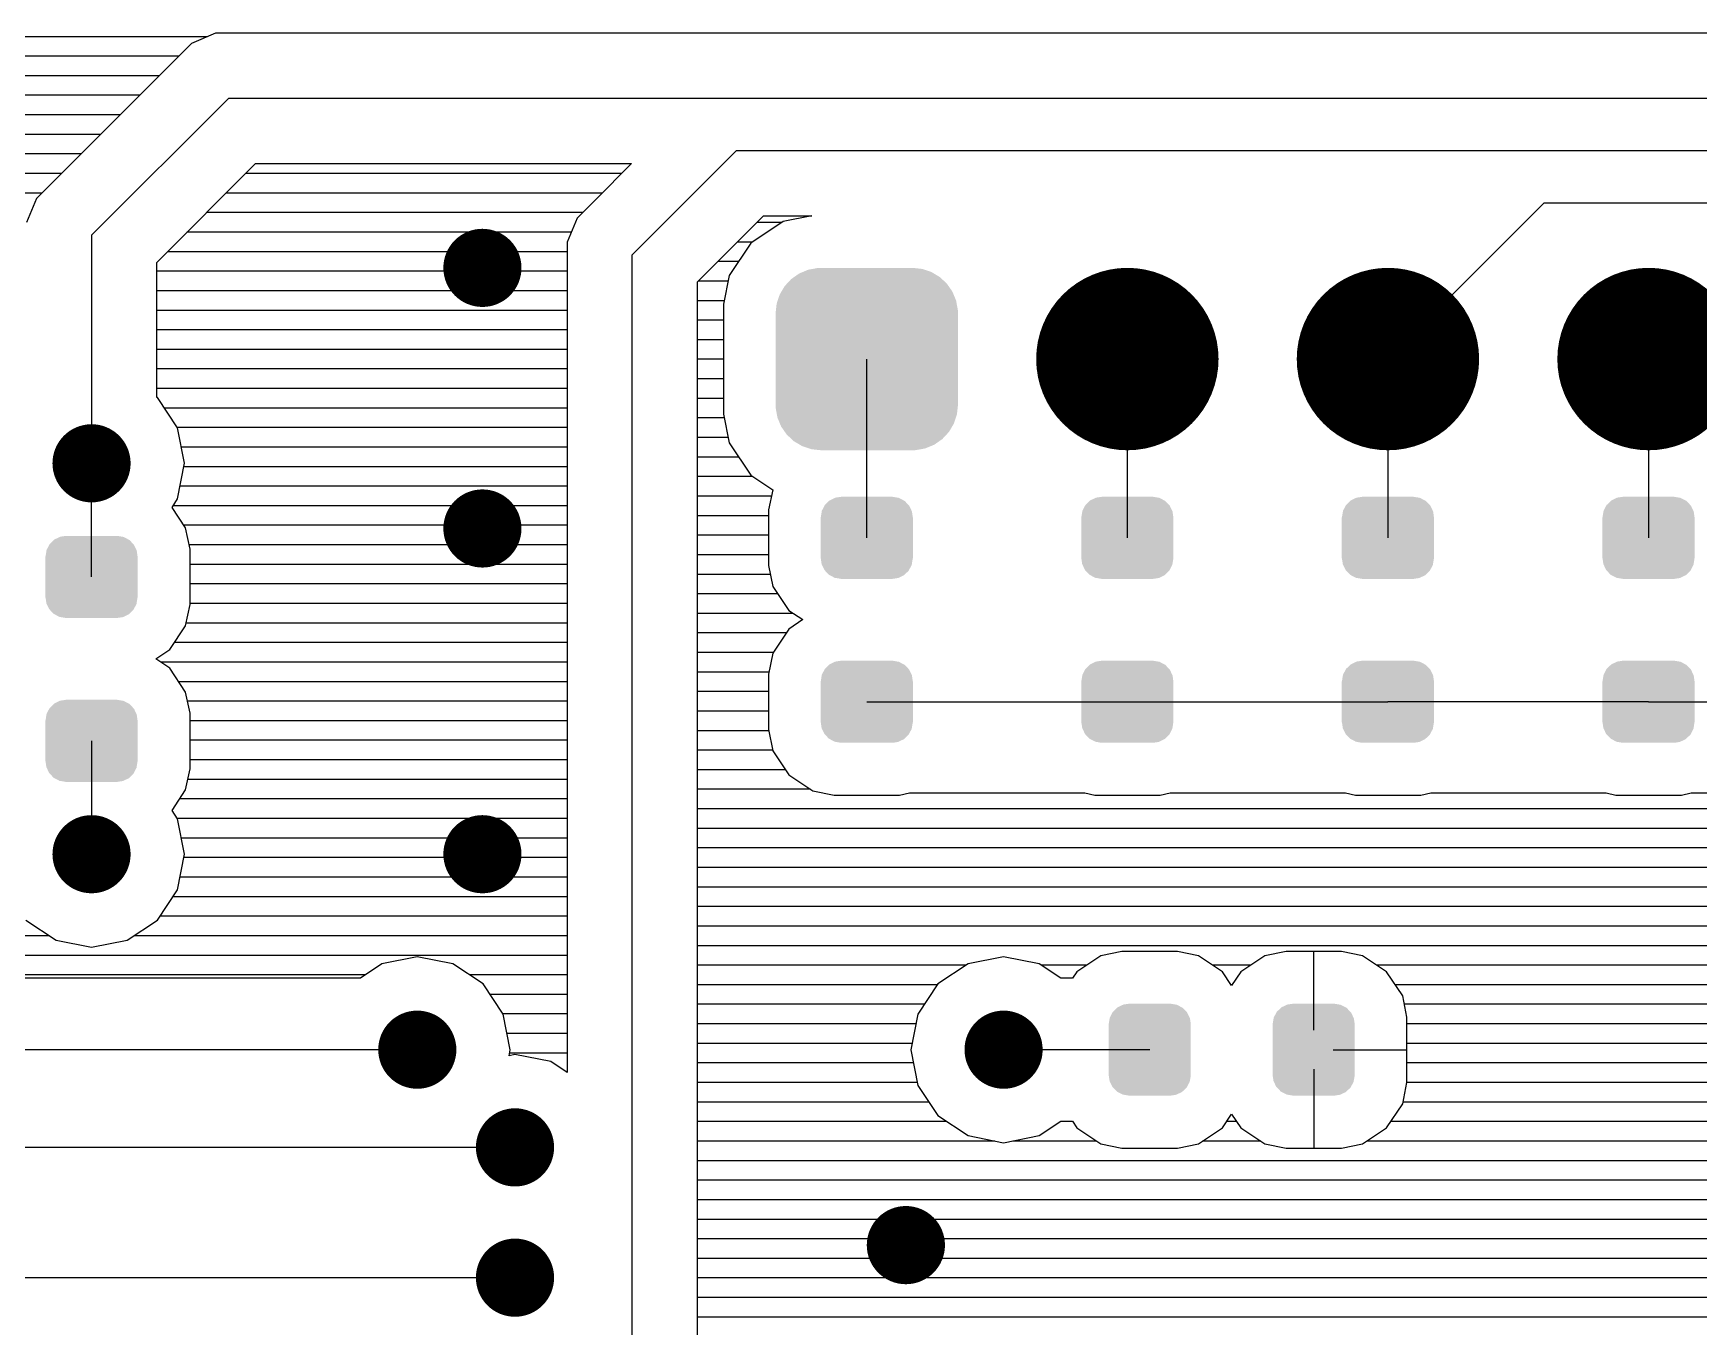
# Model space of a CAD drawing. Extents: x 295 to 953, y 10 to 290.
# Drawn here: x 762.16 to 799.5, y 163.8 to 192.8 of the extents above; entities that cross this region are included whole.
import ezdxf

# ---------------------------------------------------------------- set-up
doc = ezdxf.new("R2010")
doc.units = 0
doc.header["$LTSCALE"] = 5
doc.header["$MEASUREMENT"] = 0
doc.layers.get('0').update_dxf_attribs({"linetype": 'CONTINUOUS', "lineweight": 25})
doc.layers.add('DV-PEI-A6_BOT', color=7, linetype='CONTINUOUS')

msp = doc.modelspace()

# ---------------------------------------------------------------- linework, layer by layer
for points, const_width in [([(772.67, 187.537, -1), (771.794, 187.537, -1)], 0.876), ([(787.713, 185.493, -1), (785.669, 185.493, -1)], 2.045), ([(793.555, 185.493, -1), (791.511, 185.493, -1)], 2.045), ([(799.397, 185.493, -1), (797.353, 185.493, -1)], 2.045), ([(763.907, 183.156, -1), (763.031, 183.156, -1)], 0.876), ([(772.67, 181.695, -1), (771.794, 181.695, -1)], 0.876), ([(763.907, 174.393, -1), (763.031, 174.393, -1)], 0.876), ([(772.67, 174.393, -1), (771.794, 174.393, -1)], 0.876), ([(771.21, 170.011, -1), (770.334, 170.011, -1)], 0.876), ([(784.354, 170.011, -1), (783.478, 170.011, -1)], 0.876), ([(773.401, 167.821, -1), (772.524, 167.821, -1)], 0.876), ([(782.164, 165.63, -1), (781.287, 165.63, -1)], 0.876), ([(773.401, 164.9, -1), (772.524, 164.9, -1)], 0.876)]:
    msp.add_lwpolyline(points, format="xyb", close=True, dxfattribs=dict(const_width=const_width))
for points in [[(782.352, 187.412), (782.296, 187.445), (779.336, 187.412), (779.416, 187.445)], [(782.296, 187.445), (782.144, 187.496), (779.416, 187.445), (779.537, 187.496)], [(782.144, 187.496), (782.088, 187.514), (779.537, 187.496), (779.639, 187.514)], [(782.088, 187.514), (781.897, 187.535), (779.639, 187.514), (779.752, 187.535)], [(781.897, 187.535), (781.871, 187.537), (779.752, 187.535), (779.827, 187.537)], [(782.768, 187.006), (782.684, 187.127), (778.936, 187.006), (779.008, 187.127)], [(782.684, 187.127), (782.643, 187.186), (779.008, 187.127), (779.062, 187.186)], [(782.643, 187.186), (782.534, 187.287), (779.062, 187.186), (779.156, 187.287)], [(782.534, 187.287), (782.483, 187.334), (779.156, 187.287), (779.224, 187.334)], [(782.483, 187.334), (782.352, 187.412), (779.224, 187.334), (779.336, 187.412)], [(782.891, 186.59), (782.865, 186.732), (778.812, 186.59), (778.828, 186.732)], [(782.865, 186.732), (782.852, 186.805), (778.828, 186.732), (778.852, 186.805)], [(782.852, 186.805), (782.796, 186.939), (778.852, 186.805), (778.897, 186.939)], [(782.796, 186.939), (782.768, 187.006), (778.897, 186.939), (778.936, 187.006)], [(782.894, 186.515), (782.891, 186.59), (778.804, 186.515), (778.812, 186.59)], [(782.894, 184.47), (782.894, 186.515), (778.804, 184.47), (778.804, 186.515)], [(782.886, 184.395), (782.894, 184.47), (778.807, 184.395), (778.804, 184.47)], [(782.871, 184.253), (782.886, 184.395), (778.833, 184.253), (778.807, 184.395)], [(782.846, 184.181), (782.871, 184.253), (778.846, 184.181), (778.833, 184.253)], [(782.802, 184.046), (782.846, 184.181), (778.902, 184.046), (778.846, 184.181)], [(782.762, 183.979), (782.802, 184.046), (778.93, 183.979), (778.902, 184.046)], [(782.69, 183.858), (782.762, 183.979), (779.014, 183.858), (778.93, 183.979)], [(782.636, 183.8), (782.69, 183.858), (779.055, 183.8), (779.014, 183.858)], [(782.542, 183.699), (782.636, 183.8), (779.164, 183.699), (779.055, 183.8)], [(782.474, 183.651), (782.542, 183.699), (779.215, 183.651), (779.164, 183.699)], [(782.363, 183.574), (782.474, 183.651), (779.346, 183.574), (779.215, 183.651)], [(782.282, 183.54), (782.363, 183.574), (779.403, 183.54), (779.346, 183.574)], [(782.161, 183.49), (782.282, 183.54), (779.554, 183.49), (779.403, 183.54)], [(782.059, 183.471), (782.161, 183.49), (779.61, 183.471), (779.554, 183.49)], [(781.946, 183.451), (782.059, 183.471), (779.801, 183.451), (779.61, 183.471)], [(781.871, 183.448), (781.946, 183.451), (779.827, 183.448), (779.801, 183.451)], [(781.855, 182.091), (781.799, 182.208), (779.841, 182.091), (779.902, 182.208)], [(781.799, 182.208), (781.787, 182.22), (779.902, 182.208), (779.909, 182.22)], [(781.787, 182.22), (781.698, 182.313), (779.909, 182.22), (780.004, 182.313)], [(781.698, 182.313), (781.68, 182.322), (780.004, 182.313), (780.013, 182.322)], [(781.68, 182.322), (781.568, 182.381), (780.013, 182.322), (780.135, 182.381)], [(781.568, 182.381), (781.541, 182.386), (780.135, 182.381), (780.144, 182.386)], [(781.541, 182.386), (781.425, 182.405), (780.144, 182.386), (780.274, 182.405)], [(787.697, 182.091), (787.641, 182.208), (785.683, 182.091), (785.744, 182.208)], [(787.641, 182.208), (787.629, 182.22), (785.744, 182.208), (785.751, 182.22)], [(787.629, 182.22), (787.54, 182.313), (785.751, 182.22), (785.846, 182.313)], [(787.54, 182.313), (787.522, 182.322), (785.846, 182.313), (785.855, 182.322)], [(787.522, 182.322), (787.41, 182.381), (785.855, 182.322), (785.977, 182.381)], [(787.41, 182.381), (787.383, 182.386), (785.977, 182.381), (785.986, 182.386)], [(787.383, 182.386), (787.267, 182.405), (785.986, 182.386), (786.116, 182.405)], [(793.539, 182.091), (793.483, 182.208), (791.525, 182.091), (791.586, 182.208)], [(793.483, 182.208), (793.471, 182.22), (791.586, 182.208), (791.593, 182.22)], [(793.471, 182.22), (793.382, 182.313), (791.593, 182.22), (791.688, 182.313)], [(793.382, 182.313), (793.364, 182.322), (791.688, 182.313), (791.697, 182.322)], [(793.364, 182.322), (793.252, 182.381), (791.697, 182.322), (791.819, 182.381)], [(793.252, 182.381), (793.225, 182.386), (791.819, 182.381), (791.828, 182.386)], [(793.225, 182.386), (793.109, 182.405), (791.828, 182.386), (791.958, 182.405)], [(799.381, 182.091), (799.325, 182.208), (797.367, 182.091), (797.428, 182.208)], [(799.325, 182.208), (799.313, 182.22), (797.428, 182.208), (797.435, 182.22)], [(799.313, 182.22), (799.224, 182.313), (797.435, 182.22), (797.53, 182.313)], [(799.224, 182.313), (799.206, 182.322), (797.53, 182.313), (797.539, 182.322)], [(799.206, 182.322), (799.094, 182.381), (797.539, 182.322), (797.661, 182.381)], [(799.094, 182.381), (799.067, 182.386), (797.661, 182.381), (797.67, 182.386)], [(799.067, 182.386), (798.951, 182.405), (797.67, 182.386), (797.8, 182.405)], [(781.883, 181.024), (781.883, 181.947), (779.815, 181.024), (779.815, 181.947)], [(781.88, 181.947), (781.862, 182.076), (779.818, 181.947), (779.839, 182.076)], [(781.862, 182.076), (781.855, 182.091), (779.839, 182.076), (779.841, 182.091)], [(787.725, 181.024), (787.725, 181.947), (785.657, 181.024), (785.657, 181.947)], [(787.722, 181.947), (787.704, 182.076), (785.66, 181.947), (785.681, 182.076)], [(787.704, 182.076), (787.697, 182.091), (785.681, 182.076), (785.683, 182.091)], [(793.567, 181.024), (793.567, 181.947), (791.499, 181.024), (791.499, 181.947)], [(793.564, 181.947), (793.546, 182.076), (791.502, 181.947), (791.523, 182.076)], [(793.546, 182.076), (793.539, 182.091), (791.523, 182.076), (791.525, 182.091)], [(799.409, 181.024), (799.409, 181.947), (797.341, 181.024), (797.341, 181.947)], [(799.406, 181.947), (799.388, 182.076), (797.344, 181.947), (797.365, 182.076)], [(799.388, 182.076), (799.381, 182.091), (797.365, 182.076), (797.367, 182.091)], [(764.3, 181.446), (764.189, 181.505), (762.633, 181.446), (762.755, 181.505)], [(764.189, 181.505), (764.161, 181.51), (762.755, 181.505), (762.764, 181.51)], [(764.161, 181.51), (764.045, 181.529), (762.764, 181.51), (762.894, 181.529)], [(764.5, 181.07), (764.482, 181.2), (762.438, 181.07), (762.459, 181.2)], [(764.482, 181.2), (764.475, 181.214), (762.459, 181.2), (762.461, 181.214)], [(764.475, 181.214), (764.419, 181.331), (762.461, 181.214), (762.522, 181.331)], [(764.419, 181.331), (764.407, 181.344), (762.522, 181.331), (762.529, 181.344)], [(764.407, 181.344), (764.318, 181.437), (762.529, 181.344), (762.624, 181.437)], [(764.318, 181.437), (764.3, 181.446), (762.624, 181.437), (762.633, 181.446)], [(764.503, 180.147), (764.503, 181.07), (762.435, 180.147), (762.435, 181.07)], [(781.859, 180.894), (781.88, 181.024), (779.837, 180.894), (779.818, 181.024)], [(781.857, 180.88), (781.859, 180.894), (779.844, 180.88), (779.837, 180.894)], [(781.796, 180.763), (781.857, 180.88), (779.9, 180.763), (779.844, 180.88)], [(781.79, 180.75), (781.796, 180.763), (779.912, 180.75), (779.9, 180.763)], [(781.694, 180.657), (781.79, 180.75), (780.001, 180.657), (779.912, 180.75)], [(787.701, 180.894), (787.722, 181.024), (785.679, 180.894), (785.66, 181.024)], [(787.699, 180.88), (787.701, 180.894), (785.686, 180.88), (785.679, 180.894)], [(787.638, 180.763), (787.699, 180.88), (785.742, 180.763), (785.686, 180.88)], [(787.632, 180.75), (787.638, 180.763), (785.754, 180.75), (785.742, 180.763)], [(787.536, 180.657), (787.632, 180.75), (785.843, 180.657), (785.754, 180.75)], [(793.543, 180.894), (793.564, 181.024), (791.521, 180.894), (791.502, 181.024)], [(793.541, 180.88), (793.543, 180.894), (791.528, 180.88), (791.521, 180.894)], [(793.48, 180.763), (793.541, 180.88), (791.584, 180.763), (791.528, 180.88)], [(793.474, 180.75), (793.48, 180.763), (791.596, 180.75), (791.584, 180.763)], [(793.378, 180.657), (793.474, 180.75), (791.685, 180.657), (791.596, 180.75)], [(799.385, 180.894), (799.406, 181.024), (797.363, 180.894), (797.344, 181.024)], [(799.383, 180.88), (799.385, 180.894), (797.37, 180.88), (797.363, 180.894)], [(799.322, 180.763), (799.383, 180.88), (797.426, 180.763), (797.37, 180.88)], [(799.316, 180.75), (799.322, 180.763), (797.438, 180.75), (797.426, 180.763)], [(799.22, 180.657), (799.316, 180.75), (797.527, 180.657), (797.438, 180.75)], [(781.685, 180.648), (781.694, 180.657), (780.018, 180.648), (780.001, 180.657)], [(781.563, 180.589), (781.685, 180.648), (780.13, 180.589), (780.018, 180.648)], [(781.554, 180.585), (781.563, 180.589), (780.158, 180.585), (780.13, 180.589)], [(781.425, 180.565), (781.554, 180.585), (780.274, 180.565), (780.158, 180.585)], [(787.527, 180.648), (787.536, 180.657), (785.86, 180.648), (785.843, 180.657)], [(787.405, 180.589), (787.527, 180.648), (785.972, 180.589), (785.86, 180.648)], [(787.396, 180.585), (787.405, 180.589), (786, 180.585), (785.972, 180.589)], [(787.267, 180.565), (787.396, 180.585), (786.116, 180.565), (786, 180.585)], [(793.369, 180.648), (793.378, 180.657), (791.702, 180.648), (791.685, 180.657)], [(793.247, 180.589), (793.369, 180.648), (791.814, 180.589), (791.702, 180.648)], [(793.238, 180.585), (793.247, 180.589), (791.842, 180.585), (791.814, 180.589)], [(793.109, 180.565), (793.238, 180.585), (791.958, 180.565), (791.842, 180.585)], [(799.211, 180.648), (799.22, 180.657), (797.544, 180.648), (797.527, 180.657)], [(799.089, 180.589), (799.211, 180.648), (797.656, 180.589), (797.544, 180.648)], [(799.08, 180.585), (799.089, 180.589), (797.684, 180.585), (797.656, 180.589)], [(798.951, 180.565), (799.08, 180.585), (797.8, 180.565), (797.684, 180.585)], [(764.479, 180.018), (764.5, 180.147), (762.457, 180.018), (762.438, 180.147)], [(764.477, 180.003), (764.479, 180.018), (762.464, 180.003), (762.457, 180.018)], [(764.416, 179.886), (764.477, 180.003), (762.52, 179.886), (762.464, 180.003)], [(764.41, 179.874), (764.416, 179.886), (762.532, 179.874), (762.52, 179.886)], [(764.314, 179.781), (764.41, 179.874), (762.621, 179.781), (762.532, 179.874)], [(764.305, 179.772), (764.314, 179.781), (762.638, 179.772), (762.621, 179.781)], [(764.184, 179.713), (764.305, 179.772), (762.75, 179.713), (762.638, 179.772)], [(764.174, 179.708), (764.184, 179.713), (762.778, 179.708), (762.75, 179.713)], [(764.045, 179.689), (764.174, 179.708), (762.894, 179.689), (762.778, 179.708)], [(781.855, 178.416), (781.799, 178.533), (779.841, 178.416), (779.902, 178.533)], [(781.799, 178.533), (781.787, 178.546), (779.902, 178.533), (779.909, 178.546)], [(781.787, 178.546), (781.698, 178.638), (779.909, 178.546), (780.004, 178.638)], [(781.698, 178.638), (781.68, 178.647), (780.004, 178.638), (780.013, 178.647)], [(781.68, 178.647), (781.568, 178.707), (780.013, 178.647), (780.135, 178.707)], [(781.568, 178.707), (781.541, 178.711), (780.135, 178.707), (780.144, 178.711)], [(781.541, 178.711), (781.425, 178.731), (780.144, 178.711), (780.274, 178.731)], [(787.697, 178.416), (787.641, 178.533), (785.683, 178.416), (785.744, 178.533)], [(787.641, 178.533), (787.629, 178.546), (785.744, 178.533), (785.751, 178.546)], [(787.629, 178.546), (787.54, 178.638), (785.751, 178.546), (785.846, 178.638)], [(787.54, 178.638), (787.522, 178.647), (785.846, 178.638), (785.855, 178.647)], [(787.522, 178.647), (787.41, 178.707), (785.855, 178.647), (785.977, 178.707)], [(787.41, 178.707), (787.383, 178.711), (785.977, 178.707), (785.986, 178.711)], [(787.383, 178.711), (787.267, 178.731), (785.986, 178.711), (786.116, 178.731)], [(793.539, 178.416), (793.483, 178.533), (791.525, 178.416), (791.586, 178.533)], [(793.483, 178.533), (793.471, 178.546), (791.586, 178.533), (791.593, 178.546)], [(793.471, 178.546), (793.382, 178.638), (791.593, 178.546), (791.688, 178.638)], [(793.382, 178.638), (793.364, 178.647), (791.688, 178.638), (791.697, 178.647)], [(793.364, 178.647), (793.252, 178.707), (791.697, 178.647), (791.819, 178.707)], [(793.252, 178.707), (793.225, 178.711), (791.819, 178.707), (791.828, 178.711)], [(793.225, 178.711), (793.109, 178.731), (791.828, 178.711), (791.958, 178.731)], [(799.381, 178.416), (799.325, 178.533), (797.367, 178.416), (797.428, 178.533)], [(799.325, 178.533), (799.313, 178.546), (797.428, 178.533), (797.435, 178.546)], [(799.313, 178.546), (799.224, 178.638), (797.435, 178.546), (797.53, 178.638)], [(799.224, 178.638), (799.206, 178.647), (797.53, 178.638), (797.539, 178.647)], [(799.206, 178.647), (799.094, 178.707), (797.539, 178.647), (797.661, 178.707)], [(799.094, 178.707), (799.067, 178.711), (797.661, 178.707), (797.67, 178.711)], [(799.067, 178.711), (798.951, 178.731), (797.67, 178.711), (797.8, 178.731)], [(781.883, 177.349), (781.883, 178.272), (779.815, 177.349), (779.815, 178.272)], [(781.88, 178.272), (781.862, 178.402), (779.818, 178.272), (779.839, 178.402)], [(781.862, 178.402), (781.855, 178.416), (779.839, 178.402), (779.841, 178.416)], [(787.725, 177.349), (787.725, 178.272), (785.657, 177.349), (785.657, 178.272)], [(787.722, 178.272), (787.704, 178.402), (785.66, 178.272), (785.681, 178.402)], [(787.704, 178.402), (787.697, 178.416), (785.681, 178.402), (785.683, 178.416)], [(793.567, 177.349), (793.567, 178.272), (791.499, 177.349), (791.499, 178.272)], [(793.564, 178.272), (793.546, 178.402), (791.502, 178.272), (791.523, 178.402)], [(793.546, 178.402), (793.539, 178.416), (791.523, 178.402), (791.525, 178.416)], [(799.409, 177.349), (799.409, 178.272), (797.341, 177.349), (797.341, 178.272)], [(799.406, 178.272), (799.388, 178.402), (797.344, 178.272), (797.365, 178.402)], [(799.388, 178.402), (799.381, 178.416), (797.365, 178.402), (797.367, 178.416)], [(764.407, 177.669), (764.318, 177.762), (762.529, 177.669), (762.624, 177.762)], [(764.318, 177.762), (764.3, 177.771), (762.624, 177.762), (762.633, 177.771)], [(764.3, 177.771), (764.189, 177.83), (762.633, 177.771), (762.755, 177.83)], [(764.189, 177.83), (764.161, 177.835), (762.755, 177.83), (762.764, 177.835)], [(764.161, 177.835), (764.045, 177.854), (762.764, 177.835), (762.894, 177.854)], [(764.503, 176.473), (764.503, 177.396), (762.435, 176.473), (762.435, 177.396)], [(764.5, 177.396), (764.482, 177.525), (762.438, 177.396), (762.459, 177.525)], [(764.482, 177.525), (764.475, 177.54), (762.459, 177.525), (762.461, 177.54)], [(764.475, 177.54), (764.419, 177.657), (762.461, 177.54), (762.522, 177.657)], [(764.419, 177.657), (764.407, 177.669), (762.522, 177.657), (762.529, 177.669)], [(781.859, 177.22), (781.88, 177.349), (779.837, 177.22), (779.818, 177.349)], [(787.701, 177.22), (787.722, 177.349), (785.679, 177.22), (785.66, 177.349)], [(793.543, 177.22), (793.564, 177.349), (791.521, 177.22), (791.502, 177.349)], [(799.385, 177.22), (799.406, 177.349), (797.363, 177.22), (797.344, 177.349)], [(781.857, 177.205), (781.859, 177.22), (779.844, 177.205), (779.837, 177.22)], [(781.796, 177.088), (781.857, 177.205), (779.9, 177.088), (779.844, 177.205)], [(781.79, 177.075), (781.796, 177.088), (779.912, 177.075), (779.9, 177.088)], [(781.694, 176.983), (781.79, 177.075), (780.001, 176.983), (779.912, 177.075)], [(781.685, 176.974), (781.694, 176.983), (780.018, 176.974), (780.001, 176.983)], [(781.563, 176.915), (781.685, 176.974), (780.13, 176.915), (780.018, 176.974)], [(787.699, 177.205), (787.701, 177.22), (785.686, 177.205), (785.679, 177.22)], [(787.638, 177.088), (787.699, 177.205), (785.742, 177.088), (785.686, 177.205)], [(787.632, 177.075), (787.638, 177.088), (785.754, 177.075), (785.742, 177.088)], [(787.536, 176.983), (787.632, 177.075), (785.843, 176.983), (785.754, 177.075)], [(787.527, 176.974), (787.536, 176.983), (785.86, 176.974), (785.843, 176.983)], [(787.405, 176.915), (787.527, 176.974), (785.972, 176.915), (785.86, 176.974)], [(793.541, 177.205), (793.543, 177.22), (791.528, 177.205), (791.521, 177.22)], [(793.48, 177.088), (793.541, 177.205), (791.584, 177.088), (791.528, 177.205)], [(793.474, 177.075), (793.48, 177.088), (791.596, 177.075), (791.584, 177.088)], [(793.378, 176.983), (793.474, 177.075), (791.685, 176.983), (791.596, 177.075)], [(793.369, 176.974), (793.378, 176.983), (791.702, 176.974), (791.685, 176.983)], [(793.247, 176.915), (793.369, 176.974), (791.814, 176.915), (791.702, 176.974)], [(799.383, 177.205), (799.385, 177.22), (797.37, 177.205), (797.363, 177.22)], [(799.322, 177.088), (799.383, 177.205), (797.426, 177.088), (797.37, 177.205)], [(799.316, 177.075), (799.322, 177.088), (797.438, 177.075), (797.426, 177.088)], [(799.22, 176.983), (799.316, 177.075), (797.527, 176.983), (797.438, 177.075)], [(799.211, 176.974), (799.22, 176.983), (797.544, 176.974), (797.527, 176.983)], [(799.089, 176.915), (799.211, 176.974), (797.656, 176.915), (797.544, 176.974)], [(781.554, 176.91), (781.563, 176.915), (780.158, 176.91), (780.13, 176.915)], [(781.425, 176.89), (781.554, 176.91), (780.274, 176.89), (780.158, 176.91)], [(787.396, 176.91), (787.405, 176.915), (786, 176.91), (785.972, 176.915)], [(787.267, 176.89), (787.396, 176.91), (786.116, 176.89), (786, 176.91)], [(793.238, 176.91), (793.247, 176.915), (791.842, 176.91), (791.814, 176.915)], [(793.109, 176.89), (793.238, 176.91), (791.958, 176.89), (791.842, 176.91)], [(799.08, 176.91), (799.089, 176.915), (797.684, 176.91), (797.656, 176.915)], [(798.951, 176.89), (799.08, 176.91), (797.8, 176.89), (797.684, 176.91)], [(764.479, 176.343), (764.5, 176.473), (762.457, 176.343), (762.438, 176.473)], [(764.477, 176.329), (764.479, 176.343), (762.464, 176.329), (762.457, 176.343)], [(764.416, 176.212), (764.477, 176.329), (762.52, 176.212), (762.464, 176.329)], [(764.41, 176.199), (764.416, 176.212), (762.532, 176.199), (762.52, 176.212)], [(764.314, 176.106), (764.41, 176.199), (762.621, 176.106), (762.532, 176.199)], [(764.305, 176.097), (764.314, 176.106), (762.638, 176.097), (762.621, 176.106)], [(764.184, 176.038), (764.305, 176.097), (762.75, 176.038), (762.638, 176.097)], [(764.174, 176.034), (764.184, 176.038), (762.778, 176.034), (762.75, 176.038)], [(764.045, 176.014), (764.174, 176.034), (762.894, 176.014), (762.778, 176.034)], [(787.91, 170.961), (787.799, 171.018), (786.472, 170.961), (786.593, 171.018)], [(787.799, 171.018), (787.769, 171.023), (786.593, 171.018), (786.603, 171.023)], [(787.769, 171.023), (787.655, 171.042), (786.603, 171.023), (786.732, 171.042)], [(787.655, 171.042), (787.655, 171.046), (786.732, 171.042), (786.732, 171.046)], [(791.585, 170.961), (791.474, 171.018), (790.146, 170.961), (790.268, 171.018)], [(791.474, 171.018), (791.444, 171.023), (790.268, 171.018), (790.278, 171.023)], [(791.444, 171.023), (791.33, 171.042), (790.278, 171.023), (790.407, 171.042)], [(791.33, 171.042), (791.33, 171.046), (790.407, 171.042), (790.407, 171.046)], [(788.114, 170.587), (788.094, 170.715), (786.273, 170.587), (786.295, 170.715)], [(788.094, 170.715), (788.087, 170.731), (786.295, 170.715), (786.298, 170.731)], [(788.087, 170.731), (788.03, 170.847), (786.298, 170.731), (786.359, 170.847)], [(788.03, 170.847), (788.018, 170.86), (786.359, 170.847), (786.366, 170.86)], [(788.018, 170.86), (787.929, 170.951), (786.366, 170.86), (786.462, 170.951)], [(787.929, 170.951), (787.91, 170.961), (786.462, 170.951), (786.472, 170.961)], [(791.788, 170.587), (791.769, 170.715), (789.948, 170.587), (789.97, 170.715)], [(791.769, 170.715), (791.761, 170.731), (789.97, 170.715), (789.972, 170.731)], [(791.761, 170.731), (791.705, 170.847), (789.972, 170.731), (790.034, 170.847)], [(791.705, 170.847), (791.692, 170.86), (790.034, 170.847), (790.041, 170.86)], [(791.692, 170.86), (791.603, 170.951), (790.041, 170.86), (790.136, 170.951)], [(791.603, 170.951), (791.585, 170.961), (790.136, 170.951), (790.146, 170.961)], [(788.114, 170.584), (788.114, 170.587), (786.273, 170.584), (786.273, 170.587)], [(788.114, 169.439), (788.114, 170.584), (786.273, 169.439), (786.273, 170.584)], [(791.788, 170.584), (791.788, 170.587), (789.948, 170.584), (789.948, 170.587)], [(791.788, 169.439), (791.788, 170.584), (789.948, 169.439), (789.948, 170.584)], [(788.114, 169.436), (788.114, 169.439), (786.273, 169.436), (786.273, 169.439)], [(788.092, 169.308), (788.114, 169.436), (786.293, 169.308), (786.273, 169.436)], [(788.089, 169.292), (788.092, 169.308), (786.3, 169.292), (786.293, 169.308)], [(788.028, 169.176), (788.089, 169.292), (786.357, 169.176), (786.3, 169.292)], [(788.021, 169.163), (788.028, 169.176), (786.369, 169.163), (786.357, 169.176)], [(787.925, 169.072), (788.021, 169.163), (786.458, 169.072), (786.369, 169.163)], [(791.788, 169.436), (791.788, 169.439), (789.948, 169.436), (789.948, 169.439)], [(791.766, 169.308), (791.788, 169.436), (789.968, 169.308), (789.948, 169.436)], [(791.764, 169.292), (791.766, 169.308), (789.975, 169.292), (789.968, 169.308)], [(791.702, 169.176), (791.764, 169.292), (790.031, 169.176), (789.975, 169.292)], [(791.695, 169.163), (791.702, 169.176), (790.044, 169.163), (790.031, 169.176)], [(791.6, 169.072), (791.695, 169.163), (790.133, 169.072), (790.044, 169.163)], [(787.915, 169.062), (787.925, 169.072), (786.477, 169.062), (786.458, 169.072)], [(787.794, 169.005), (787.915, 169.062), (786.588, 169.005), (786.477, 169.062)], [(787.784, 169), (787.794, 169.005), (786.618, 169), (786.588, 169.005)], [(787.655, 168.981), (787.784, 169), (786.732, 168.981), (786.618, 169)], [(787.655, 168.977), (787.655, 168.981), (786.732, 168.977), (786.732, 168.981)], [(791.59, 169.062), (791.6, 169.072), (790.151, 169.062), (790.133, 169.072)], [(791.468, 169.005), (791.59, 169.062), (790.263, 169.005), (790.151, 169.062)], [(791.458, 169), (791.468, 169.005), (790.293, 169), (790.263, 169.005)], [(791.33, 168.981), (791.458, 169), (790.407, 168.981), (790.293, 169)], [(791.33, 168.977), (791.33, 168.981), (790.407, 168.977), (790.407, 168.981)]]:
    msp.add_solid(points)
at = {"layer": 'DV-PEI-A6_BOT'}
for p, q in [((766.069, 192.719), (758.866, 192.719)), ((766.25, 192.795), (765.712, 192.567)), ((803.031, 192.795), (766.25, 192.795)), ((765.712, 192.567), (762.645, 189.5)), ((765.42, 192.281), (758.866, 192.281)), ((764.982, 191.843), (758.866, 191.843)), ((764.544, 191.405), (758.866, 191.405)), ((766.536, 191.335), (763.469, 188.268)), ((803.633, 191.335), (766.536, 191.335)), ((764.106, 190.967), (758.866, 190.967)), ((763.668, 190.529), (758.831, 190.529)), ((763.23, 190.09), (758.743, 190.09)), ((775.591, 187.83), (777.928, 190.166)), ((777.928, 190.166), (804.217, 190.166)), ((764.93, 187.66), (767.144, 189.874)), ((767.144, 189.874), (775.574, 189.874)), ((775.574, 189.874), (774.768, 189.062)), ((762.791, 189.652), (758.474, 189.652)), ((762.645, 189.5), (762.237, 189.091)), ((775.352, 189.652), (766.922, 189.652)), ((762.353, 189.214), (758.1, 189.214)), ((762.237, 189.091), (762.009, 188.554)), ((774.914, 189.214), (766.484, 189.214)), ((774.768, 189.062), (774.359, 188.653)), ((792.533, 185.493), (796.038, 188.998)), ((796.038, 188.998), (804.801, 188.998)), ((774.475, 188.776), (766.045, 188.776)), ((774.359, 188.653), (774.131, 188.116)), ((777.052, 187.222), (778.536, 188.706)), ((778.974, 188.577), (778.249, 188.092)), ((778.945, 188.554), (778.39, 188.554)), ((778.536, 188.706), (779.616, 188.706)), ((779.616, 188.706), (778.974, 188.577)), ((763.469, 188.268), (763.469, 183.156)), ((774.224, 188.338), (765.607, 188.338)), ((774.131, 187.9), (765.169, 187.9)), ((774.131, 188.116), (774.131, 169.497)), ((775.591, 154.53), (775.591, 187.83)), ((778.249, 188.092), (777.765, 187.368)), ((778.29, 188.116), (777.951, 188.116)), ((764.93, 184.634), (764.93, 187.66)), ((774.131, 187.462), (764.93, 187.462)), ((777.975, 187.678), (777.513, 187.678)), ((777.052, 154.816), (777.052, 187.222)), ((777.741, 187.24), (777.075, 187.24)), ((777.765, 187.368), (777.636, 186.725)), ((774.131, 187.023), (764.93, 187.023)), ((777.654, 186.801), (777.052, 186.801)), ((777.636, 186.725), (777.636, 184.254)), ((774.131, 186.585), (764.93, 186.585)), ((777.636, 186.363), (777.052, 186.363)), ((774.131, 186.147), (764.93, 186.147)), ((774.131, 185.709), (764.93, 185.709)), ((777.636, 185.925), (777.052, 185.925)), ((774.131, 185.271), (764.93, 185.271)), ((777.636, 185.487), (777.052, 185.487)), ((780.849, 181.485), (780.849, 185.493)), ((786.691, 181.485), (786.691, 185.493)), ((792.533, 185.493), (792.533, 181.485)), ((798.375, 185.493), (798.375, 181.485)), ((774.131, 184.833), (764.93, 184.833)), ((777.636, 185.049), (777.052, 185.049)), ((764.947, 184.628), (764.93, 184.634)), ((765.397, 183.951), (764.947, 184.628)), ((777.636, 184.611), (777.052, 184.611)), ((774.131, 184.395), (765.105, 184.395)), ((777.654, 184.173), (777.052, 184.173)), ((777.636, 184.254), (777.765, 183.612)), ((774.131, 183.956), (765.397, 183.956)), ((765.555, 183.156), (765.397, 183.951)), ((777.741, 183.734), (777.052, 183.734)), ((774.131, 183.518), (765.485, 183.518)), ((777.765, 183.612), (778.249, 182.887)), ((763.469, 180.609), (763.469, 183.156)), ((765.397, 182.356), (765.555, 183.156)), ((774.131, 183.08), (765.543, 183.08)), ((777.975, 183.296), (777.052, 183.296)), ((774.131, 182.642), (765.455, 182.642)), ((778.29, 182.858), (777.052, 182.858)), ((778.249, 182.887), (778.74, 182.56)), ((765.274, 182.169), (765.397, 182.356)), ((774.131, 182.204), (765.298, 182.204)), ((778.711, 182.42), (777.052, 182.42)), ((778.74, 182.56), (778.647, 182.11)), ((765.578, 181.707), (765.274, 182.169)), ((778.647, 181.982), (777.052, 181.982)), ((778.647, 182.11), (778.647, 180.866)), ((774.131, 181.766), (765.543, 181.766)), ((765.677, 181.234), (765.578, 181.707)), ((778.647, 181.544), (777.052, 181.544)), ((774.131, 181.327), (765.654, 181.327)), ((765.677, 179.99), (765.677, 181.234)), ((778.647, 181.105), (777.052, 181.105)), ((774.131, 180.889), (765.677, 180.889)), ((778.647, 180.866), (778.746, 180.393)), ((774.131, 180.451), (765.677, 180.451)), ((778.688, 180.667), (777.052, 180.667)), ((778.746, 180.393), (779.102, 179.855)), ((765.578, 179.516), (765.677, 179.99)), ((774.131, 180.013), (765.677, 180.013)), ((778.851, 180.229), (777.052, 180.229)), ((779.19, 179.791), (777.052, 179.791)), ((779.102, 179.855), (779.412, 179.651)), ((779.412, 179.651), (779.102, 179.44)), ((765.222, 178.979), (765.578, 179.516)), ((774.131, 179.575), (765.59, 179.575)), ((779.044, 179.353), (777.052, 179.353)), ((779.102, 179.44), (778.746, 178.903)), ((764.912, 178.774), (765.222, 178.979)), ((774.131, 179.137), (765.327, 179.137)), ((778.752, 178.915), (777.052, 178.915)), ((778.746, 178.903), (778.647, 178.43)), ((765.222, 178.564), (764.912, 178.774)), ((774.131, 178.699), (765.023, 178.699)), ((765.578, 178.027), (765.222, 178.564)), ((778.658, 178.477), (777.052, 178.477)), ((774.131, 178.26), (765.426, 178.26)), ((778.647, 178.43), (778.647, 177.185)), ((765.677, 177.554), (765.578, 178.027)), ((774.131, 177.822), (765.625, 177.822)), ((778.647, 178.038), (777.052, 178.038)), ((780.849, 177.811), (786.691, 177.811)), ((786.691, 177.811), (792.533, 177.811)), ((798.375, 177.811), (792.533, 177.811)), ((798.375, 177.811), (807.202, 177.811)), ((765.677, 176.309), (765.677, 177.554)), ((774.131, 177.384), (765.677, 177.384)), ((778.647, 177.6), (777.052, 177.6)), ((778.653, 177.162), (777.052, 177.162)), ((778.647, 177.185), (778.746, 176.712)), ((763.469, 176.934), (763.469, 174.393)), ((774.131, 176.946), (765.677, 176.946)), ((778.74, 176.724), (777.052, 176.724)), ((778.746, 176.712), (779.102, 176.175)), ((765.578, 175.836), (765.677, 176.309)), ((774.131, 176.508), (765.677, 176.508)), ((779.026, 176.286), (777.052, 176.286)), ((774.131, 176.07), (765.625, 176.07)), ((779.102, 176.175), (779.64, 175.813)), ((765.274, 175.374), (765.578, 175.836)), ((774.131, 175.632), (765.444, 175.632)), ((779.587, 175.848), (777.052, 175.848)), ((779.64, 175.813), (780.119, 175.719)), ((780.119, 175.719), (781.585, 175.719)), ((781.585, 175.719), (781.807, 175.766)), ((781.807, 175.766), (785.739, 175.766)), ((785.739, 175.766), (785.961, 175.719)), ((785.961, 175.719), (787.427, 175.719)), ((787.427, 175.719), (787.649, 175.766)), ((787.649, 175.766), (791.581, 175.766)), ((791.581, 175.766), (791.803, 175.719)), ((791.803, 175.719), (793.269, 175.719)), ((793.269, 175.719), (793.491, 175.766)), ((793.491, 175.766), (797.423, 175.766)), ((797.423, 175.766), (797.645, 175.719)), ((797.645, 175.719), (799.111, 175.719)), ((799.111, 175.719), (799.333, 175.766)), ((799.333, 175.766), (807.605, 175.766)), ((765.397, 175.188), (765.274, 175.374)), ((774.131, 175.193), (765.397, 175.193)), ((765.555, 174.393), (765.397, 175.188)), ((828.385, 175.41), (777.052, 175.41)), ((774.131, 174.755), (765.485, 174.755)), ((827.778, 174.971), (777.052, 174.971)), ((765.397, 173.593), (765.555, 174.393)), ((827.486, 174.533), (777.052, 174.533)), ((774.131, 174.317), (765.543, 174.317)), ((827.194, 174.095), (777.052, 174.095)), ((774.131, 173.879), (765.455, 173.879)), ((827.094, 173.657), (777.052, 173.657)), ((764.947, 172.915), (765.397, 173.593)), ((774.131, 173.441), (765.298, 173.441)), ((761.997, 172.915), (762.675, 172.465)), ((764.27, 172.465), (764.947, 172.915)), ((774.131, 173.003), (765.006, 173.003)), ((827.007, 173.219), (777.052, 173.219)), ((762.529, 172.564), (759.538, 172.564)), ((774.131, 172.564), (764.416, 172.564)), ((826.978, 172.781), (777.052, 172.781)), ((774.131, 172.126), (759.976, 172.126)), ((762.675, 172.465), (763.469, 172.307)), ((763.469, 172.307), (764.27, 172.465)), ((827.065, 172.342), (777.052, 172.342)), ((786.568, 172.214), (786.095, 172.115)), ((787.813, 172.214), (786.568, 172.214)), ((788.286, 172.115), (787.813, 172.214)), ((790.249, 172.214), (789.776, 172.115)), ((791.493, 172.214), (790.249, 172.214)), ((790.868, 170.45), (790.868, 172.214)), ((791.966, 172.115), (791.493, 172.214)), ((769.977, 171.934), (769.498, 171.618)), ((770.772, 172.091), (769.977, 171.934)), ((771.572, 171.934), (770.772, 172.091)), ((772.25, 171.484), (771.572, 171.934)), ((783.081, 171.904), (777.052, 171.904)), ((783.122, 171.934), (782.444, 171.484)), ((783.916, 172.091), (783.122, 171.934)), ((784.717, 171.934), (783.916, 172.091)), ((785.196, 171.618), (784.717, 171.934)), ((785.78, 171.904), (784.757, 171.904)), ((785.558, 171.758), (785.464, 171.618)), ((786.095, 172.115), (785.558, 171.758)), ((788.823, 171.758), (788.286, 172.115)), ((789.46, 171.904), (788.601, 171.904)), ((789.028, 171.449), (788.823, 171.758)), ((789.238, 171.758), (789.028, 171.449)), ((789.776, 172.115), (789.238, 171.758)), ((792.504, 171.758), (791.966, 172.115)), ((827.153, 171.904), (792.282, 171.904)), ((792.866, 171.221), (792.504, 171.758)), ((769.603, 171.688), (760.414, 171.688)), ((769.498, 171.618), (760.484, 171.618)), ((774.131, 171.688), (771.946, 171.688)), ((772.7, 170.806), (772.25, 171.484)), ((782.438, 171.466), (777.052, 171.466)), ((782.444, 171.484), (781.994, 170.806)), ((785.464, 171.618), (785.196, 171.618)), ((789.045, 171.466), (789.016, 171.466)), ((827.386, 171.466), (792.697, 171.466)), ((774.131, 171.25), (772.407, 171.25)), ((782.14, 171.028), (777.052, 171.028)), ((792.96, 170.742), (792.866, 171.221)), ((827.679, 171.028), (792.901, 171.028)), ((774.131, 170.812), (772.7, 170.812)), ((772.857, 170.011), (772.7, 170.806)), ((781.994, 170.806), (781.836, 170.011)), ((792.96, 169.275), (792.96, 170.742)), ((774.131, 170.374), (772.787, 170.374)), ((781.953, 170.59), (777.052, 170.59)), ((828.163, 170.59), (792.96, 170.59)), ((770.772, 170.011), (759.818, 170.011)), ((772.834, 169.877), (772.857, 170.011)), ((772.962, 169.901), (772.834, 169.877)), ((774.131, 169.936), (772.846, 169.936)), ((773.763, 169.743), (772.962, 169.901)), ((781.866, 170.152), (777.052, 170.152)), ((781.836, 170.011), (781.994, 169.211)), ((787.194, 170.011), (783.916, 170.011)), ((791.306, 170.011), (792.96, 170.011)), ((828.905, 170.152), (792.96, 170.152)), ((774.131, 169.497), (773.763, 169.743)), ((781.895, 169.714), (777.052, 169.714)), ((790.868, 169.573), (790.868, 167.803)), ((828.602, 169.714), (792.96, 169.714)), ((781.982, 169.275), (777.052, 169.275)), ((781.994, 169.211), (782.444, 168.533)), ((792.866, 168.796), (792.96, 169.275)), ((827.947, 169.275), (792.96, 169.275)), ((782.24, 168.837), (777.052, 168.837)), ((792.504, 168.259), (792.866, 168.796)), ((827.585, 168.837), (792.872, 168.837)), ((782.643, 168.399), (777.052, 168.399)), ((782.444, 168.533), (783.122, 168.084)), ((784.717, 168.084), (785.196, 168.405)), ((785.196, 168.405), (785.464, 168.405)), ((785.464, 168.399), (785.196, 168.399)), ((785.464, 168.405), (785.558, 168.259)), ((788.823, 168.259), (789.028, 168.569)), ((789.139, 168.399), (788.923, 168.399)), ((789.028, 168.569), (789.238, 168.259)), ((827.287, 168.399), (792.597, 168.399)), ((783.122, 168.084), (783.916, 167.926)), ((783.916, 167.926), (784.717, 168.084)), ((785.558, 168.259), (786.095, 167.903)), ((788.286, 167.903), (788.823, 168.259)), ((789.238, 168.259), (789.776, 167.903)), ((791.966, 167.903), (792.504, 168.259)), ((772.962, 167.821), (759.088, 167.821)), ((783.718, 167.961), (777.052, 167.961)), ((786.002, 167.961), (784.121, 167.961)), ((786.095, 167.903), (786.568, 167.803)), ((786.568, 167.803), (787.813, 167.803)), ((787.813, 167.803), (788.286, 167.903)), ((789.682, 167.961), (788.379, 167.961)), ((789.776, 167.903), (790.249, 167.803)), ((790.249, 167.803), (791.493, 167.803)), ((791.493, 167.803), (791.966, 167.903)), ((827.124, 167.961), (792.06, 167.961)), ((827.036, 167.523), (777.052, 167.523)), ((826.948, 167.085), (777.052, 167.085)), ((827.036, 166.647), (777.052, 166.647)), ((827.124, 166.208), (777.052, 166.208)), ((827.293, 165.77), (777.052, 165.77)), ((827.585, 165.332), (777.052, 165.332)), ((772.962, 164.9), (757.627, 164.9)), ((827.947, 164.894), (777.052, 164.894)), ((828.602, 164.456), (777.052, 164.456)), ((828.21, 164.018), (777.052, 164.018))]:
    msp.add_line(p, q, dxfattribs=at)

doc.saveas('drawing.dxf')
